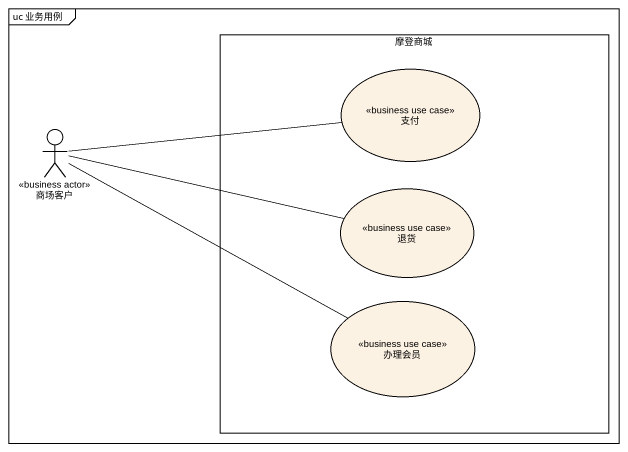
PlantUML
@startuml
mainframe uc 业务用例
rectangle 摩登商城 {
  usecase 支付 <<business use case>>
  usecase 退货 <<business use case>>
  usecase 办理会员 <<business use case>>
}
actor 商场客户 <<business actor>>
商场客户 -right- 支付
商场客户 -right- 退货
商场客户 -right- 办理会员
@enduml
